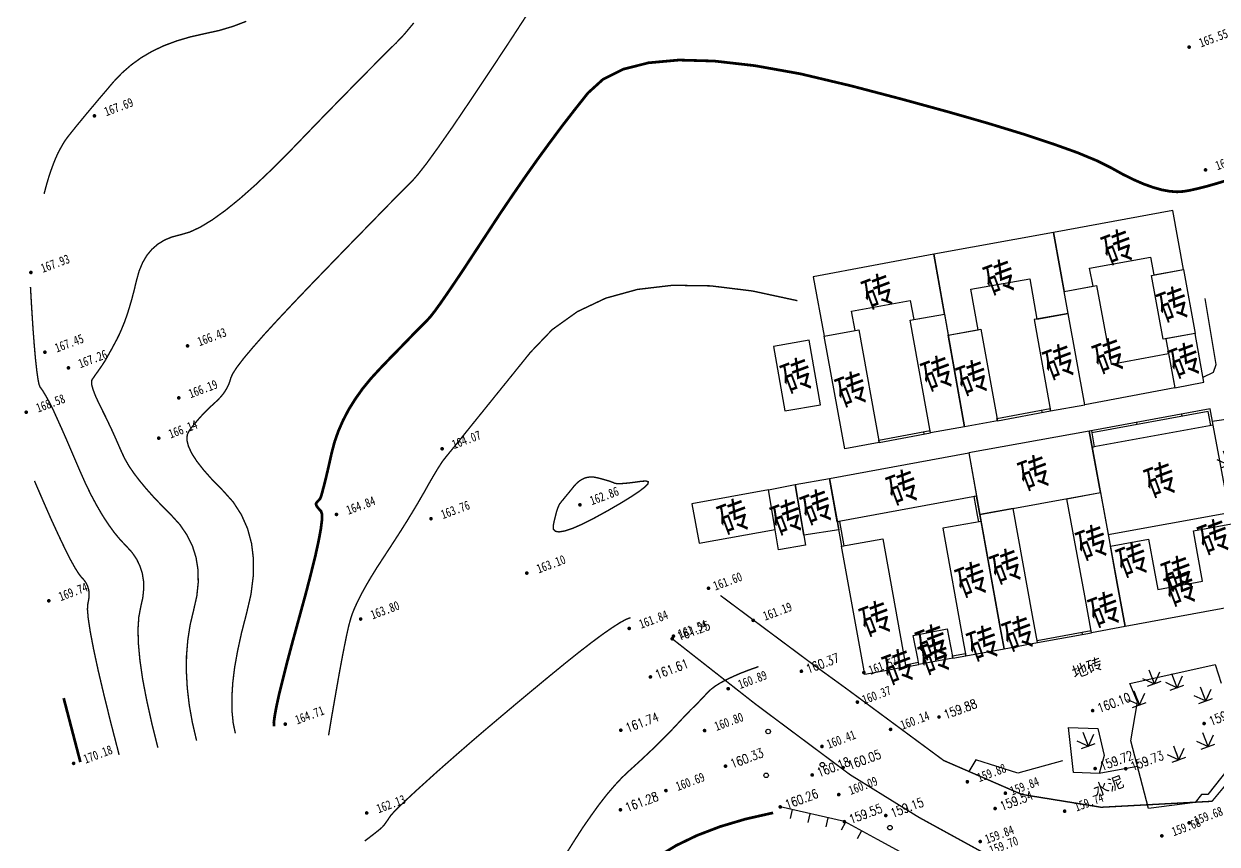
# Model space of a CAD drawing. Header units: millimetres. Extents: x -1471591 to 944464, y -468930 to 547002.
# Drawn here: x 34199 to 164850, y -95559 to -5760 of the extents above; entities that cross this region are included whole.
import ezdxf
from ezdxf.enums import TextEntityAlignment as Align

# ---------------------------------------------------------------- set-up
doc = ezdxf.new("R2010")
doc.units = ezdxf.units.MM
doc.header["$LTSCALE"] = 10
for name, color, linetype in [('DGX', 252, 'Continuous'), ('DLSS', 252, 'Continuous'), ('DMTZ', 252, 'Continuous'), ('GCD', 252, 'Continuous'), ('JMD', 252, 'Continuous'), ('ZBTZ', 252, 'Continuous')]:
    doc.layers.add(name, color=color, linetype=linetype)
doc.styles.get("Standard").update_dxf_attribs({"font": 'simplex.shx', "width": 0.8, "bigfont": 'hztxt.shx'})
doc.styles.add('宋体', font='', dxfattribs={"height": 1.25, "bigfont": 'hztxt.shx'})
doc.styles.add('细等线体', font='', dxfattribs={"width": 0.8, "height": 1.25})
doc.styles.get('宋体').set_extended_font_data('SimSun')
doc.styles.get('细等线体').set_extended_font_data('FZXiDengXian-Z06S')
doc.linetypes.add('1161', pattern='A,0,[149,AAA.SHX,S=0.15,R=0,X=0,Y=0],-1.6', length=1.6)

# ---------------------------------------------------------------- blocks, each defined once
blk = doc.blocks.new('gc170')
at = {"linetype": 'Continuous'}
blk.add_circle((0, 0), 0.5, dxfattribs=at)
blk = doc.blocks.new('gc124')
for p, q in [((0, 0), (0, 1.6)), ((-1, 1), (0, 0)), ((-0.8, 0), (0.8, 0)), ((0, 0), (1, 1))]:
    blk.add_line(p, q)
blk = doc.blocks.new('GC200')
at = {"layer": 'GCD', "const_width": 0.2, "flags": 128}
blk.add_lwpolyline([(-0.1, 0, 1), (0.1, 0, 1)], format="xyb", close=True, dxfattribs=at)
blk = doc.blocks.new('地形')
at = {"layer": 'DGX', "color": 252, "linetype": 'Continuous', "flags": 128}
for points, const_width in [([(-339.2, 87.59), (-343.21, 84.63), (-346.78, 82.03), (-349.91, 79.78), (-352.58, 77.88), (-354.81, 76.35), (-356.6, 75.16), (-357.94, 74.34), (-358.83, 73.86), (-359.63, 73.5), (-360.71, 73.01), (-362.05, 72.39), (-363.66, 71.63), (-365.55, 70.74), (-367.7, 69.73), (-370.12, 68.58), (-372.81, 67.3), (-375.48, 66.01), (-377.81, 64.86), (-379.82, 63.84), (-381.5, 62.94), (-382.85, 62.18), (-383.87, 61.54), (-384.57, 61.03), (-384.94, 60.65), (-385.16, 60.35), (-385.41, 60.06), (-385.7, 59.79), (-386.01, 59.54), (-386.35, 59.3), (-386.72, 59.09), (-387.13, 58.89), (-387.56, 58.71), (-388.01, 58.53), (-388.46, 58.34), (-388.92, 58.13), (-389.37, 57.91), (-389.83, 57.67), (-390.28, 57.42), (-390.74, 57.15), (-391.2, 56.87), (-391.58, 56.51), (-391.82, 55.98), (-391.9, 55.29), (-391.84, 54.43), (-391.62, 53.42), (-391.25, 52.25), (-390.74, 50.92), (-390.07, 49.42), (-389.45, 47.84), (-389.1, 46.22), (-389, 44.57), (-389.16, 42.89), (-389.57, 41.19), (-390.25, 39.45), (-391.18, 37.68), (-392.37, 35.89), (-393.61, 34.12), (-394.7, 32.43), (-395.65, 30.83), (-396.44, 29.31), (-397.08, 27.87), (-397.58, 26.51), (-397.92, 25.23), (-398.11, 24.04)], 0.15), ([(-352.55, 90.04), (-353.97, 89.23), (-355.12, 88.67), (-356.25, 88.17), (-357.58, 87.56), (-359.12, 86.85), (-360.87, 86.04), (-362.83, 85.12), (-365.01, 84.1), (-367.39, 82.97), (-369.98, 81.73), (-372.57, 80.54), (-374.94, 79.53), (-377.1, 78.7), (-379.04, 78.05), (-380.76, 77.58), (-382.27, 77.29), (-383.55, 77.19), (-384.62, 77.27), (-385.56, 77.37), (-386.45, 77.34), (-387.3, 77.17), (-388.1, 76.87), (-388.85, 76.44), (-389.55, 75.87), (-390.21, 75.17), (-390.82, 74.34), (-391.41, 73.47), (-391.98, 72.65), (-392.54, 71.9), (-393.08, 71.2), (-393.62, 70.55), (-394.15, 69.97), (-394.66, 69.44), (-395.16, 68.97), (-395.64, 68.55), (-396.08, 68.16), (-396.49, 67.82), (-396.85, 67.51), (-397.18, 67.24), (-397.47, 67.02), (-397.73, 66.83), (-397.95, 66.68), (-398.14, 66.55), (-398.32, 66.42), (-398.5, 66.31), (-398.66, 66.2), (-398.82, 66.09), (-398.96, 65.99), (-399.09, 65.9), (-399.22, 65.81), (-399.33, 65.69), (-399.41, 65.49), (-399.47, 65.22), (-399.5, 64.87), (-399.51, 64.45), (-399.5, 63.95), (-399.46, 63.38), (-399.4, 62.73), (-399.33, 62.05), (-399.26, 61.36), (-399.2, 60.66), (-399.14, 59.96), (-399.09, 59.26), (-399.05, 58.55), (-399.01, 57.84), (-398.97, 57.13), (-398.9, 56.37), (-398.76, 55.54), (-398.54, 54.63), (-398.24, 53.64), (-397.87, 52.57), (-397.43, 51.43), (-396.91, 50.21), (-396.32, 48.91), (-395.79, 47.58), (-395.46, 46.25), (-395.32, 44.91), (-395.39, 43.58), (-395.66, 42.25), (-396.13, 40.92), (-396.79, 39.6), (-397.66, 38.27), (-398.58, 36.9), (-399.4, 35.44), (-400.13, 33.89), (-400.76, 32.25), (-401.3, 30.52), (-401.75, 28.7), (-402.1, 26.79), (-402.36, 24.79)], 0.15), ([(-369.67, 96.63), (-371.22, 96.62), (-372.8, 96.73), (-374.41, 96.96), (-376.02, 97.18), (-377.56, 97.29), (-379.04, 97.29), (-380.47, 97.17), (-381.84, 96.93), (-383.15, 96.57), (-384.4, 96.1), (-385.6, 95.52), (-386.72, 94.89), (-387.77, 94.31), (-388.74, 93.76), (-389.63, 93.26), (-390.44, 92.79), (-391.17, 92.37), (-391.82, 91.98), (-392.39, 91.64), (-392.93, 91.28), (-393.47, 90.84), (-394.04, 90.34), (-394.61, 89.76), (-395.19, 89.1), (-395.79, 88.38), (-396.4, 87.57), (-397.02, 86.7)], 0.15), ([(-401.99, 77.68), (-402.71, 75.35), (-403.33, 73.3), (-403.84, 71.54), (-404.25, 70.06), (-404.55, 68.87), (-404.75, 67.97), (-404.85, 67.35), (-404.84, 67.02), (-404.78, 66.82), (-404.72, 66.59), (-404.67, 66.34), (-404.62, 66.07), (-404.57, 65.77), (-404.52, 65.44), (-404.47, 65.09), (-404.43, 64.72), (-404.38, 64.26), (-404.34, 63.65), (-404.29, 62.9), (-404.23, 62.01), (-404.17, 60.97), (-404.11, 59.78), (-404.05, 58.46), (-403.98, 56.98), (-403.89, 55.48), (-403.76, 54.07), (-403.58, 52.74), (-403.37, 51.5), (-403.11, 50.34), (-402.82, 49.28), (-402.48, 48.3), (-402.1, 47.41), (-401.76, 46.56), (-401.55, 45.71), (-401.47, 44.87), (-401.51, 44.02), (-401.68, 43.18), (-401.98, 42.33), (-402.4, 41.49), (-402.95, 40.65), (-403.54, 39.68), (-404.1, 38.44), (-404.61, 36.95), (-405.09, 35.19), (-405.53, 33.17), (-405.92, 30.89), (-406.28, 28.34), (-406.6, 25.54)], 0.15), ([(-410.85, 26.29), (-410.47, 29.9), (-410.1, 33.07), (-409.75, 35.82), (-409.41, 38.13), (-409.09, 40), (-408.79, 41.45), (-408.51, 42.45), (-408.24, 43.03), (-408.01, 43.39), (-407.83, 43.74), (-407.7, 44.1), (-407.63, 44.46), (-407.61, 44.82), (-407.64, 45.18), (-407.73, 45.54), (-407.88, 45.9), (-408.04, 46.4), (-408.2, 47.17), (-408.36, 48.23), (-408.5, 49.55), (-408.64, 51.16), (-408.78, 53.04), (-408.9, 55.19), (-409.02, 57.63)], 0.15), ([(-323.87, 46.84), (-328.11, 49.56), (-332.18, 51.68), (-336.09, 53.21), (-339.84, 54.13), (-343.43, 54.45), (-346.85, 54.16), (-350.12, 53.28), (-353.22, 51.79), (-356.06, 50.11), (-358.55, 48.64), (-360.68, 47.38), (-362.46, 46.33), (-363.89, 45.48), (-364.97, 44.85), (-365.69, 44.43), (-366.06, 44.21), (-366.28, 44.08), (-366.56, 43.89), (-366.89, 43.64), (-367.28, 43.35), (-367.73, 42.99), (-368.22, 42.59), (-368.78, 42.13), (-369.39, 41.61), (-370.06, 41.06), (-370.78, 40.47), (-371.55, 39.86), (-372.38, 39.21), (-373.27, 38.53), (-374.21, 37.83), (-375.21, 37.09), (-376.26, 36.32), (-377.29, 35.56), (-378.23, 34.83), (-379.09, 34.13), (-379.85, 33.48), (-380.53, 32.85), (-381.11, 32.27), (-381.61, 31.72), (-382.01, 31.2), (-382.43, 30.6), (-382.97, 29.77), (-383.62, 28.73), (-384.39, 27.47), (-385.27, 26), (-386.27, 24.3), (-387.39, 22.39), (-388.62, 20.26)], 0.15), ([(-353.15, 20.74), (-353.67, 20.74), (-354.43, 20.63), (-355.41, 20.42), (-356.63, 20.11), (-358.09, 19.69), (-359.77, 19.17), (-361.69, 18.54), (-363.84, 17.81), (-366.06, 17.04), (-368.18, 16.3), (-370.2, 15.58), (-372.13, 14.89), (-373.97, 14.22), (-375.71, 13.57), (-377.35, 12.95), (-378.9, 12.36), (-380.31, 11.8), (-381.57, 11.3), (-382.65, 10.86), (-383.57, 10.47), (-384.32, 10.14), (-384.91, 9.87), (-385.33, 9.65), (-385.58, 9.48), (-385.75, 9.35), (-385.91, 9.24), (-386.07, 9.13), (-386.22, 9.03), (-386.36, 8.94), (-386.49, 8.87), (-386.62, 8.8), (-386.74, 8.75), (-386.88, 8.7), (-387.06, 8.63), (-387.27, 8.56), (-387.53, 8.48), (-387.83, 8.38), (-388.17, 8.28), (-388.55, 8.16), (-388.97, 8.04)], 0.15), ([(-341.9, 10.81), (-342.99, 10.83), (-344, 10.82), (-344.91, 10.77), (-345.73, 10.7), (-346.46, 10.6), (-347.1, 10.47), (-347.65, 10.3), (-348.11, 10.11), (-348.5, 9.91), (-348.86, 9.74), (-349.18, 9.58), (-349.46, 9.44), (-349.7, 9.33), (-349.9, 9.23), (-350.07, 9.16), (-350.2, 9.11), (-350.33, 9.05), (-350.54, 8.96), (-350.8, 8.83), (-351.13, 8.68), (-351.51, 8.49), (-351.97, 8.27), (-352.48, 8.01), (-353.05, 7.73), (-353.68, 7.42), (-354.35, 7.11), (-355.06, 6.79), (-355.81, 6.46), (-356.6, 6.13), (-357.43, 5.78), (-358.3, 5.43), (-359.21, 5.07), (-360.18, 4.66), (-361.22, 4.14), (-362.34, 3.52), (-363.53, 2.79), (-364.79, 1.95), (-366.13, 1.02), (-367.54, -0.03), (-369.03, -1.17)], 0.15), ([(-346.01, -4.74), (-349.09, -4.32), (-351.98, -4.12), (-354.68, -4.14), (-357.2, -4.37), (-359.53, -4.82)], 0.3)]:
    blk.add_lwpolyline(points, dxfattribs=dict(at, const_width=const_width))
at = {"layer": 'DGX', "color": 252, "linetype": 'Continuous', "const_width": 0.3}
blk.add_lwpolyline([(-274.93, 42.68), (-276.23, 42.76), (-277.39, 42.85), (-278.41, 42.96), (-279.3, 43.08), (-280.06, 43.22), (-280.76, 43.43), (-281.49, 43.77), (-282.26, 44.23), (-283.05, 44.81), (-283.89, 45.52), (-284.75, 46.35), (-285.65, 47.31), (-286.58, 48.4), (-287.78, 49.69), (-289.47, 51.27), (-291.67, 53.13), (-294.36, 55.29), (-297.55, 57.74), (-301.24, 60.47), (-305.42, 63.49), (-310.11, 66.8), (-314.85, 69.98), (-319.22, 72.57), (-323.2, 74.6), (-326.79, 76.06), (-330.01, 76.94), (-332.85, 77.26), (-335.3, 77), (-337.38, 76.17), (-339.27, 75.03), (-341.18, 73.85), (-343.11, 72.61), (-345.07, 71.32), (-347.04, 69.98), (-349.03, 68.59), (-351.04, 67.16), (-353.07, 65.67), (-355.01, 64.25), (-356.73, 62.99), (-358.23, 61.91), (-359.52, 61), (-360.6, 60.25), (-361.46, 59.68), (-362.11, 59.28), (-362.54, 59.06), (-362.92, 58.88), (-363.44, 58.65), (-364.09, 58.35), (-364.87, 57.98), (-365.77, 57.55), (-366.81, 57.06), (-367.98, 56.51), (-369.27, 55.89), (-370.59, 55.22), (-371.83, 54.5), (-372.98, 53.72), (-374.05, 52.9), (-375.03, 52.02), (-375.93, 51.1), (-376.74, 50.13), (-377.47, 49.1), (-378.11, 48.12), (-378.68, 47.26), (-379.17, 46.53), (-379.59, 45.93), (-379.92, 45.46), (-380.18, 45.11), (-380.36, 44.9), (-380.46, 44.81), (-380.52, 44.79), (-380.58, 44.76), (-380.64, 44.73), (-380.7, 44.7), (-380.77, 44.67), (-380.83, 44.63), (-380.89, 44.6), (-380.95, 44.56), (-381.01, 44.51), (-381.04, 44.44), (-381.05, 44.34), (-381.04, 44.23), (-381.01, 44.09), (-380.96, 43.93), (-380.89, 43.75), (-380.8, 43.54), (-380.81, 43.2), (-381.04, 42.59), (-381.49, 41.73), (-382.17, 40.6), (-383.06, 39.22), (-384.18, 37.58), (-385.52, 35.67), (-387.08, 33.51), (-388.65, 31.34), (-390.01, 29.43), (-391.16, 27.77), (-392.12, 26.37), (-392.86, 25.22), (-393.4, 24.32), (-393.74, 23.68), (-393.87, 23.29)], dxfattribs=at)
at = {"layer": 'DGX', "color": 252, "linetype": 'Continuous', "const_width": 0.15, "flags": 128}
blk.add_lwpolyline([(-353.91, 36.38), (-353.54, 36.57), (-353.19, 36.7), (-352.84, 36.78), (-352.49, 36.81), (-352.15, 36.78), (-351.82, 36.69), (-351.49, 36.55), (-351.17, 36.35), (-350.87, 36.14), (-350.6, 35.94), (-350.36, 35.77), (-350.15, 35.61), (-349.98, 35.47), (-349.84, 35.35), (-349.73, 35.25), (-349.65, 35.17), (-349.55, 35.09), (-349.38, 35), (-349.13, 34.91), (-348.81, 34.8), (-348.42, 34.69), (-347.95, 34.57), (-347.41, 34.44), (-346.8, 34.31), (-346.3, 34.15), (-346.11, 33.99), (-346.22, 33.8), (-346.64, 33.59), (-347.37, 33.37), (-348.41, 33.12), (-349.75, 32.86), (-351.4, 32.58), (-353.07, 32.34), (-354.48, 32.18), (-355.63, 32.12), (-356.53, 32.15), (-357.17, 32.27), (-357.54, 32.48), (-357.66, 32.78), (-357.52, 33.17), (-357.26, 33.58), (-357.01, 33.95), (-356.79, 34.27), (-356.58, 34.55), (-356.38, 34.79), (-356.21, 34.97), (-356.05, 35.12), (-355.9, 35.21), (-355.76, 35.3), (-355.58, 35.4), (-355.37, 35.52), (-355.14, 35.66), (-354.87, 35.81), (-354.58, 35.98), (-354.26, 36.17)], close=True, dxfattribs=at)
at = {"layer": 'DGX', "color": 8, "linetype": 'Continuous', "const_width": 0.3, "elevation": 322.25, "flags": 128}
blk.add_lwpolyline([(-414.36, 34.24), (-415.1, 27.04)], dxfattribs=at)
at = {"layer": 'DLSS', "linetype": 'Continuous', "lineweight": 15, "const_width": 0.15, "elevation": 152.25, "flags": 128}
for points in [[(-333.96, 5.53), (-336.31, 9.07), (-343.07, 19.56)], [(-349.68, 16.98), (-343.63, 7.06), (-342.64, 5.52)], [(-342.64, 5.52), (-336.65, -3.79), (-331.23, -10.8), (-322.43, -21.01), (-311.55, -33.67), (-317.02, -47.41)], [(-291.09, -15.01), (-300.56, -20.4), (-312.15, -16.76), (-319.81, -12.39), (-326.51, -5.92), (-333.26, 4.46), (-333.96, 5.53)]]:
    blk.add_lwpolyline(points, dxfattribs=at)
at = {"layer": 'DLSS', "linetype": 'Continuous', "const_width": 0.075, "elevation": 152.25}
for points in [[(-333.96, 5.53), (-336.31, 9.07), (-343.07, 19.56)], [(-349.68, 16.98), (-343.63, 7.06), (-342.64, 5.52)], [(-342.64, 5.52), (-336.65, -3.79), (-331.23, -10.8), (-322.43, -21.01), (-311.55, -33.67), (-317.02, -47.41)], [(-291.09, -15.01), (-300.56, -20.4), (-312.15, -16.76), (-319.81, -12.39), (-326.51, -5.92), (-333.26, 4.46), (-333.96, 5.53)]]:
    blk.add_lwpolyline(points, dxfattribs=at)
at = {"layer": 'DMTZ', "linetype": 'Continuous', "elevation": 152.25, "flags": 128}
for points in [[(-336.33, -11.49), (-339.04, -8.38), (-345.05, -4.41)], [(-343.94, -5.14), (-344.49, -5.98)], [(-342.27, -6.25), (-342.82, -7.08)], [(-340.6, -7.35), (-341.15, -8.18)], [(-338.95, -8.48), (-339.71, -9.13)], [(-337.64, -9.98), (-338.4, -10.64)], [(-332.95, -17.77), (-332.92, -15.41), (-336.33, -11.49)]]:
    blk.add_lwpolyline(points, dxfattribs=at)
at = {"layer": 'JMD', "linetype": 'Continuous'}
for p, q in [((-320.91, 29.17, 152.25), (-320.87, 29.42, 152.25)), ((-315.99, 28.3, 152.25), (-315.95, 28.55, 152.25)), ((-315.3, 28.18, 152.25), (-315.25, 28.43, 152.25)), ((-307.97, 26.85, 152.25), (-307.93, 27.09, 152.25)), ((-303.05, 26.01, 152.25), (-303, 26.25, 152.25)), ((-302.14, 25.85, 152.25), (-302.1, 26.1, 152.25)), ((-328.27, 22.64, 152.25), (-328.02, 22.6, 152.25)), ((-298.69, 22.23, 152.25), (-298.73, 21.99, 152.25)), ((-298.69, 22.23, 152.25), (-298.73, 21.99, 152.25)), ((-293.77, 21.35, 152.25), (-293.81, 21.1, 152.25)), ((-293.77, 21.35, 152.25), (-293.81, 21.1, 152.25)), ((-328.76, 19.97, 152.25), (-328.51, 19.92, 152.25)), ((-313, 19.94, 152.25), (-313.25, 19.98, 152.25)), ((-299.28, 20.51, 152.25), (-299.03, 20.46, 152.25)), ((-288.85, 20.47, 152.25), (-288.89, 20.22, 152.25)), ((-288.85, 20.47, 152.25), (-288.89, 20.22, 152.25)), ((-313.51, 17.15, 152.25), (-313.76, 17.19, 152.25)), ((-286.01, 18.13, 152.25), (-286.25, 18.17, 152.25)), ((-326.8, 5.13, 152.25), (-326.76, 5.37, 152.25)), ((-325.37, 4.87, 152.25), (-325.33, 5.12, 152.25)), ((-321.65, 4.21, 152.25), (-321.6, 4.46, 152.25)), ((-320.22, 3.96, 152.25), (-320.18, 4.2, 152.25)), ((-312.36, 2.56, 152.25), (-312.32, 2.8, 152.25)), ((-307.44, 1.68, 152.25), (-307.39, 1.92, 152.25)), ((-307.44, 1.68, 152.25), (-307.39, 1.92, 152.25)), ((-306.44, 1.5, 152.25), (-306.4, 1.75, 152.25))]:
    blk.add_line(p, q, dxfattribs=at)
at = {"layer": 'JMD', "linetype": 'Continuous', "flags": 128}
for points, elevation in [([(-321.32, 48.69), (-322.49, 42.17), (-319.09, 41.57), (-318.72, 43.69), (-312.28, 42.54), (-312.65, 40.43), (-309.31, 39.83), (-308.11, 46.37), (-321.32, 48.69)], 152.25), ([(-308.11, 46.37), (-309.73, 37.53), (-306.46, 36.93), (-305.65, 41.35), (-299.21, 40.17), (-300.02, 35.77), (-296.59, 35.15), (-294.99, 44)], 152.25), ([(-294.99, 44), (-296.16, 37.54), (-293, 36.98), (-292.66, 38.95), (-285.99, 37.77), (-286.34, 35.8), (-283.09, 35.22), (-281.91, 41.69)], 152.25), ([(-329.38, 36.02), (-325.49, 35.29), (-324.19, 42.34), (-328.08, 43.06)], 317.03), ([(-320.91, 29.17), (-324.7, 29.84), (-322.49, 42.17), (-318.7, 41.5)], 320.15), ([(-313.05, 40.5), (-309.31, 39.83), (-311.56, 27.5), (-315.3, 28.18)], 152.25), ([(-307.97, 26.85), (-311.56, 27.5), (-309.73, 37.53), (-306.14, 36.87)], 315.07), ([(-298.4, 25.15), (-296.59, 35.15), (-296.16, 37.54), (-292.61, 36.91), (-294.13, 28.29), (-287.83, 27.18), (-288.52, 23.44)], 152.25), ([(-302.14, 25.85), (-298.4, 25.15), (-296.59, 35.15), (-300.33, 35.83)], 152.25), ([(-284.35, 28.22), (-287.83, 28.86), (-286.58, 35.84), (-283.09, 35.22)], 315.3), ([(-334.93, 24.23), (-334.1, 28.57), (-342.48, 30.05), (-343.26, 25.75)], 315.58), ([(-288.52, 23.44), (-285.33, 22.88), (-284.35, 28.22), (-287.53, 28.8)], 315.3), ([(-334.1, 28.57), (-331.14, 28.06), (-332.41, 21.47), (-335.35, 22.03)], 152.25), ([(-331.14, 28.06), (-327.41, 27.38), (-328.43, 21.75), (-332.2, 22.54)], 314.99), ([(-328.27, 22.64), (-327.41, 27.38), (-312.15, 24.65), (-313, 19.94)], 314.99), ([(-300.15, 15.54), (-298.96, 22.28), (-312.15, 24.65), (-313.37, 17.91)], 314.99), ([(-287.69, 8.55), (-286.01, 18.13), (-299.28, 20.51), (-300.97, 10.93)], 313.78)]:
    blk.add_lwpolyline(points, close=True, dxfattribs=dict(at, elevation=elevation))
for points, elevation in [([(-320.91, 29.17), (-315.3, 28.18)], 152.25), ([(-320.87, 29.42), (-315.25, 28.43)], 152.25), ([(-307.97, 26.85), (-302.14, 25.85)], 315.07), ([(-307.93, 27.09), (-302.1, 26.1)], 315.07), ([(-328.27, 22.64), (-328.76, 19.97)], 316.95), ([(-328.02, 22.6), (-328.51, 19.92)], 316.95), ([(-286.01, 18.13), (-285.7, 19.9), (-298.96, 22.28), (-299.28, 20.51)], 152.25), ([(-286.25, 18.17), (-285.99, 19.7), (-298.76, 21.99), (-299.03, 20.46)], 152.25), ([(-329.06, 5.53), (-331.3, 5.93), (-328.76, 19.97), (-324.25, 19.15), (-326.73, 5.53)], 316.95), ([(-313.76, 17.19), (-313.62, 17.95), (-313.25, 19.98)], 152.25), ([(-313.51, 17.15), (-313.37, 17.91), (-313, 19.94)], 152.25), ([(-315.61, 5.54), (-313.51, 17.15), (-317.69, 17.92), (-319.93, 5.54)], 314.21), ([(-311.82, 5.55), (-309.7, 17.25), (-313.37, 17.91), (-315.61, 5.54)], 152.25), ([(-305.73, 5.55), (-303.85, 16.2), (-300.15, 15.54), (-301.92, 5.56)], 152.25), ([(-301.92, 5.56), (-301.19, 9.65), (-297.01, 8.91), (-297.61, 5.56)], 152.25), ([(-325.26, 5.53), (-324.84, 8.08), (-321.1, 7.45), (-321.42, 5.54)], 152.25), ([(-292.54, 5.57), (-292.1, 8.04), (-287.91, 7.3), (-288.22, 5.57)], 152.25), ([(-326.73, 5.53), (-326.8, 5.13), (-329.06, 5.53)], 316.95), ([(-326.76, 5.37), (-325.33, 5.12)], 316.95), ([(-321.42, 5.54), (-321.65, 4.21), (-325.37, 4.87), (-325.26, 5.53)], 152.25), ([(-319.93, 5.54), (-320.22, 3.96), (-316.03, 3.21), (-315.61, 5.54)], 314.21), ([(-315.61, 5.54), (-316.03, 3.21), (-312.36, 2.56), (-311.82, 5.55)], 152.25), ([(-301.92, 5.56), (-302.75, 0.84), (-306.44, 1.5), (-305.73, 5.55)], 152.25), ([(-288.22, 5.57), (-289.47, -1.52), (-302.75, 0.84), (-301.92, 5.56)], 152.25), ([(-297.61, 5.56), (-297.99, 3.4), (-293.08, 2.52), (-292.54, 5.57)], 152.25), ([(-326.8, 5.13), (-325.37, 4.87)], 316.95), ([(-321.65, 4.21), (-320.22, 3.96)], 152.25), ([(-321.6, 4.46), (-320.18, 4.2)], 152.25), ([(-312.32, 2.8), (-306.4, 1.75)], 152.25), ([(-312.36, 2.56), (-306.44, 1.5)], 152.25)]:
    blk.add_lwpolyline(points, dxfattribs=dict(at, elevation=elevation))
at = {"layer": 'ZBTZ', "linetype": '1161', "elevation": 152.25}
for points in [[(-285.19, 23.42), (-283.93, 23.55), (-283.38, 24.23), (-281.96, 31.42)], [(-285.18, 9.79), (-283.73, 18.06), (-285.98, 18.55)], [(-304.4, -7.34), (-304.46, -5.17), (-295, -6.5), (-295.1, -8.63)], [(-290.77, -13.51), (-300.72, -19.53), (-301.39, -19.31), (-302.33, -19.87), (-307.36, -18.69), (-306.57, -11.1), (-304.4, -7.34), (-304.25, -7.36)], [(-304.25, -7.36), (-304.4, -7.34)]]:
    blk.add_lwpolyline(points, dxfattribs=at)
at = {"layer": 'ZBTZ', "linetype": '1161', "elevation": 152.25, "flags": 128}
for points in [[(-314.33, -10.53), (-319.41, -10.07), (-323.2, -7.09), (-323.51, -7.37), (-324.35, -8.01)], [(-306.87, -13.98), (-311.08, -13.23)]]:
    blk.add_lwpolyline(points, dxfattribs=at)
blk.add_lwpolyline([(-309.46, -8.56), (-309.86, -11.56), (-311.08, -13.23), (-313.67, -12.12), (-312.44, -7.33)], close=True, dxfattribs=at)
at = {"layer": 'GCD', "linetype": 'Continuous'}
ref = blk.add_blockref('GC200', (-388.87, 92.76, 319.94), dxfattribs=at)
ref.add_attrib('height', '167.69', dxfattribs={"linetype": 'Continuous', "height": 1, "style": '宋体', "width": 0.8}).set_placement((-387.67, 92.76, 319.94), align=Align.MIDDLE_LEFT)
ref = blk.add_blockref('GC200', (-401.39, 79.14, 320.18), dxfattribs=at)
ref.add_attrib('height', '167.93', dxfattribs={"linetype": 'Continuous', "height": 1, "style": '宋体', "width": 0.8}).set_placement((-400.19, 79.14, 320.18), align=Align.MIDDLE_LEFT)
ref = blk.add_blockref('GC200', (-403.01, 70.43, 319.7), dxfattribs=at)
ref.add_attrib('height', '167.45', dxfattribs={"linetype": 'Continuous', "height": 1, "style": '宋体', "width": 0.8}).set_placement((-401.81, 70.43, 319.7), align=Align.MIDDLE_LEFT)
ref = blk.add_blockref('GC200', (-401.2, 67.92, 319.51), dxfattribs=at)
ref.add_attrib('height', '167.26', dxfattribs={"linetype": 'Continuous', "height": 1, "style": '宋体', "width": 0.8}).set_placement((-400, 67.92, 319.51), align=Align.MIDDLE_LEFT)
ref = blk.add_blockref('GC200', (-407.23, 64.99, 320.83), dxfattribs=at)
ref.add_attrib('height', '168.58', dxfattribs={"linetype": 'Continuous', "height": 1, "style": '宋体', "width": 0.8}).set_placement((-406.03, 64.99, 320.83), align=Align.MIDDLE_LEFT)
ref = blk.add_blockref('GC200', (-388.14, 65.6, 318.68), dxfattribs=at)
ref.add_attrib('height', '166.43', dxfattribs={"linetype": 'Continuous', "height": 1, "style": '宋体', "width": 0.8}).set_placement((-386.94, 65.6, 318.68), align=Align.MIDDLE_LEFT)
ref = blk.add_blockref('GC200', (-391.04, 60.61, 318.44), dxfattribs=at)
ref.add_attrib('height', '166.19', dxfattribs={"linetype": 'Continuous', "height": 1, "style": '宋体', "width": 0.8}).set_placement((-389.84, 60.61, 318.44), align=Align.MIDDLE_LEFT)
ref = blk.add_blockref('GC200', (-394.64, 57.25, 318.38), dxfattribs=at)
ref.add_attrib('height', '166.14', dxfattribs={"linetype": 'Continuous', "height": 1, "style": '宋体', "width": 0.8}).set_placement((-393.44, 57.25, 318.38), align=Align.MIDDLE_LEFT)
ref = blk.add_blockref('GC200', (-273.97, 57.81, 317.8), dxfattribs=at)
ref.add_attrib('height', '165.55', dxfattribs={"linetype": 'Continuous', "height": 1, "style": '宋体', "width": 0.8}).set_placement((-272.77, 57.81, 317.8), align=Align.MIDDLE_LEFT)
ref = blk.add_blockref('GC200', (-365.98, 45.29, 316.32), dxfattribs=at)
ref.add_attrib('height', '164.07', dxfattribs={"linetype": 'Continuous', "height": 1, "style": '宋体', "width": 0.8}).set_placement((-364.78, 45.29, 316.32), align=Align.MIDDLE_LEFT)
ref = blk.add_blockref('GC200', (-412.15, 44.79, 321.99), dxfattribs=at)
ref.add_attrib('height', '169.74', dxfattribs={"linetype": 'Continuous', "height": 1, "style": '宋体', "width": 0.8}).set_placement((-410.95, 44.79, 321.99), align=Align.MIDDLE_LEFT)
ref = blk.add_blockref('GC200', (-277, 44.59, 317.42), dxfattribs=at)
ref.add_attrib('height', '165.17', dxfattribs={"linetype": 'Continuous', "height": 1, "style": '宋体', "width": 0.8}).set_placement((-275.8, 44.59, 317.42), align=Align.MIDDLE_LEFT)
ref = blk.add_blockref('GC200', (-379.34, 42.61, 317.09), dxfattribs=at)
ref.add_attrib('height', '164.84', dxfattribs={"linetype": 'Continuous', "height": 1, "style": '宋体', "width": 0.8}).set_placement((-378.14, 42.61, 317.09), align=Align.MIDDLE_LEFT)
ref = blk.add_blockref('GC200', (-369.81, 38.54, 316.01), dxfattribs=at)
ref.add_attrib('height', '163.76', dxfattribs={"linetype": 'Continuous', "height": 1, "style": '宋体', "width": 0.8}).set_placement((-368.61, 38.54, 316.01), align=Align.MIDDLE_LEFT)
ref = blk.add_blockref('GC200', (-354, 34.25, 315.11), dxfattribs=at)
ref.add_attrib('height', '162.86', dxfattribs={"linetype": 'Continuous', "height": 1, "style": '宋体', "width": 0.8}).set_placement((-352.8, 34.25, 315.11), align=Align.MIDDLE_LEFT)
ref = blk.add_blockref('GC200', (-380.87, 30.95, 316.05), dxfattribs=at)
ref.add_attrib('height', '163.80', dxfattribs={"linetype": 'Continuous', "height": 1, "style": '宋体', "width": 0.8}).set_placement((-379.67, 30.95, 316.05), align=Align.MIDDLE_LEFT)
ref = blk.add_blockref('GC200', (-362.07, 29.29, 315.35), dxfattribs=at)
ref.add_attrib('height', '163.10', dxfattribs={"linetype": 'Continuous', "height": 1, "style": '宋体', "width": 0.8}).set_placement((-360.87, 29.29, 315.35), align=Align.MIDDLE_LEFT)
ref = blk.add_blockref('GC200', (-415.84, 27.17, 322.43), dxfattribs=at)
ref.add_attrib('height', '170.18', dxfattribs={"linetype": 'Continuous', "height": 1, "style": '宋体', "width": 0.8}).set_placement((-414.64, 27.17, 322.43), align=Align.MIDDLE_LEFT)
ref = blk.add_blockref('GC200', (-392.63, 23.07, 316.96), dxfattribs=at)
ref.add_attrib('height', '164.71', dxfattribs={"linetype": 'Continuous', "height": 1, "style": '宋体', "width": 0.8}).set_placement((-391.43, 23.07, 316.96), align=Align.MIDDLE_LEFT)
ref = blk.add_blockref('GC200', (-344.02, 20.76, 313.85), dxfattribs=at)
ref.add_attrib('height', '161.60', dxfattribs={"linetype": 'Continuous', "height": 1, "style": '宋体', "width": 0.8}).set_placement((-343.42, 20.76, 313.85), align=Align.MIDDLE_LEFT)
ref = blk.add_blockref('GC200', (-353.69, 19.69, 314.08), dxfattribs=at)
ref.add_attrib('height', '161.84', dxfattribs={"linetype": 'Continuous', "height": 1, "style": '宋体', "width": 0.8}).set_placement((-352.49, 19.69, 314.08), align=Align.MIDDLE_LEFT)
at = {"layer": 'GCD'}
ref = blk.add_blockref('GC200', (-349.68, 16.98, 313.5), dxfattribs=at)
ref.add_attrib('height', '161.25', dxfattribs={"height": 1, "width": 0.8}).set_placement((-349.08, 16.98, 313.5), align=Align.MIDDLE_LEFT)
at = {"layer": 'GCD', "linetype": 'Continuous'}
ref = blk.add_blockref('GC200', (-349.45, 17.2, 313.79), dxfattribs=at)
ref.add_attrib('height', '161.54', dxfattribs={"linetype": 'Continuous', "height": 1, "style": '宋体', "width": 0.8}).set_placement((-348.85, 17.2, 313.79), align=Align.MIDDLE_LEFT)
ref = blk.add_blockref('GC200', (-340.67, 15.76, 313.44), dxfattribs=at)
ref.add_attrib('height', '161.19', dxfattribs={"linetype": 'Continuous', "height": 1, "style": '宋体', "width": 0.8}).set_placement((-339.47, 15.76, 313.44), align=Align.MIDDLE_LEFT)
at = {"layer": 'GCD'}
ref = blk.add_blockref('GC200', (-353.38, 13.9, 313.86), dxfattribs=at)
ref.add_attrib('height', '161.61', dxfattribs={"height": 1, "width": 0.8}).set_placement((-352.78, 13.9, 313.86), align=Align.MIDDLE_LEFT)
at = {"layer": 'GCD', "linetype": 'Continuous'}
ref = blk.add_blockref('GC200', (-387.69, 10.84, 314.38), dxfattribs=at)
ref.add_attrib('height', '162.13', dxfattribs={"linetype": 'Continuous', "height": 1, "style": '宋体', "width": 0.8}).set_placement((-386.49, 10.84, 314.38), align=Align.MIDDLE_LEFT)
at = {"layer": 'GCD'}
ref = blk.add_blockref('GC200', (-358.46, 9.57, 313.99), dxfattribs=at)
ref.add_attrib('height', '161.74', dxfattribs={"height": 1, "width": 0.8}).set_placement((-357.86, 9.57, 313.99), align=Align.MIDDLE_LEFT)
at = {"layer": 'GCD', "linetype": 'Continuous'}
ref = blk.add_blockref('GC200', (-345.85, 9.71, 313.14), dxfattribs=at)
ref.add_attrib('height', '160.89', dxfattribs={"linetype": 'Continuous', "height": 1, "style": '宋体', "width": 0.8}).set_placement((-344.65, 9.71, 313.14), align=Align.MIDDLE_LEFT)
at = {"layer": 'GCD'}
ref = blk.add_blockref('GC200', (-337.68, 8.69, 312.62), dxfattribs=at)
ref.add_attrib('height', '160.37', dxfattribs={"height": 1, "width": 0.8}).set_placement((-337.08, 8.69, 312.62), align=Align.MIDDLE_LEFT)
at = {"layer": 'GCD', "linetype": 'Continuous'}
ref = blk.add_blockref('GC200', (-349.88, 6.32, 313.05), dxfattribs=at)
ref.add_attrib('height', '160.80', dxfattribs={"linetype": 'Continuous', "height": 1, "style": '宋体', "width": 0.8}).set_placement((-348.68, 6.32, 313.05), align=Align.MIDDLE_LEFT)
ref = blk.add_blockref('GC200', (-331.32, 6.16, 313.82), dxfattribs=at)
ref.add_attrib('height', '161.57', dxfattribs={"linetype": 'Continuous', "height": 1, "style": '宋体', "width": 0.8}).set_placement((-330.72, 6.16, 313.82), align=Align.MIDDLE_LEFT)
ref = blk.add_blockref('GC200', (-333.12, 3.38, 312.62), dxfattribs=at)
ref.add_attrib('height', '160.37', dxfattribs={"linetype": 'Continuous', "height": 1, "style": '宋体', "width": 0.8}).set_placement((-332.52, 3.38, 312.62), align=Align.MIDDLE_LEFT)
at = {"layer": 'GCD'}
ref = blk.add_blockref('GC200', (-361.55, 1.43, 313.52), dxfattribs=at)
ref.add_attrib('height', '161.28', dxfattribs={"height": 1, "width": 0.8}).set_placement((-360.95, 1.43, 313.52), align=Align.MIDDLE_LEFT)
at = {"layer": 'GCD', "linetype": 'Continuous'}
ref = blk.add_blockref('GC200', (-356.15, 1.65, 312.94), dxfattribs=at)
ref.add_attrib('height', '160.69', dxfattribs={"linetype": 'Continuous', "height": 1, "style": '宋体', "width": 0.8}).set_placement((-354.95, 1.65, 312.94), align=Align.MIDDLE_LEFT)
at = {"layer": 'GCD'}
ref = blk.add_blockref('GC200', (-349.1, 1.87, 312.57), dxfattribs=at)
ref.add_attrib('height', '160.33', dxfattribs={"height": 1, "width": 0.8}).set_placement((-348.5, 1.87, 312.57), align=Align.MIDDLE_LEFT)
at = {"layer": 'GCD', "linetype": 'Continuous'}
ref = blk.add_blockref('GC200', (-338.45, 0.19, 312.66), dxfattribs=at)
ref.add_attrib('height', '160.41', dxfattribs={"linetype": 'Continuous', "height": 1, "style": '宋体', "width": 0.8}).set_placement((-337.85, 0.19, 312.66), align=Align.MIDDLE_LEFT)
ref = blk.add_blockref('GC200', (-330.76, -0.69, 312.39), dxfattribs=at)
ref.add_attrib('height', '160.14', dxfattribs={"linetype": 'Continuous', "height": 1, "style": '宋体', "width": 0.8}).set_placement((-329.56, -0.69, 312.39), align=Align.MIDDLE_LEFT)
at = {"layer": 'GCD'}
ref = blk.add_blockref('GC200', (-325.32, -1.28, 312.13), dxfattribs=at)
ref.add_attrib('height', '159.88', dxfattribs={"height": 1, "width": 0.8}).set_placement((-324.72, -1.28, 312.13), align=Align.MIDDLE_LEFT)
ref = blk.add_blockref('GC200', (-340.55, -2.36, 312.43), dxfattribs=at)
ref.add_attrib('height', '160.18', dxfattribs={"height": 1, "width": 0.8}).set_placement((-339.95, -2.36, 312.43), align=Align.MIDDLE_LEFT)
ref = blk.add_blockref('GC200', (-337.1, -2.79, 312.3), dxfattribs=at)
ref.add_attrib('height', '160.05', dxfattribs={"height": 1, "width": 0.8}).set_placement((-336.5, -2.79, 312.3), align=Align.MIDDLE_LEFT)
ref = blk.add_blockref('GC200', (-345.05, -4.41, 312.51), dxfattribs=at)
ref.add_attrib('height', '160.26', dxfattribs={"height": 1, "width": 0.8}).set_placement((-344.45, -4.41, 312.51), align=Align.MIDDLE_LEFT)
at = {"layer": 'GCD', "linetype": 'Continuous'}
ref = blk.add_blockref('GC200', (-338.58, -5.39, 312.34), dxfattribs=at)
ref.add_attrib('height', '160.09', dxfattribs={"linetype": 'Continuous', "height": 1, "style": '宋体', "width": 0.8}).set_placement((-337.38, -5.39, 312.34), align=Align.MIDDLE_LEFT)
at = {"layer": 'GCD'}
ref = blk.add_blockref('GC200', (-309.32, -6.52, 312.35), dxfattribs=at)
ref.add_attrib('height', '160.10', dxfattribs={"height": 1, "width": 0.8}).set_placement((-308.72, -6.52, 312.35), align=Align.MIDDLE_LEFT)
ref = blk.add_blockref('GC200', (-339.04, -8.38, 311.8), dxfattribs=at)
ref.add_attrib('height', '159.55', dxfattribs={"height": 1, "width": 0.8}).set_placement((-338.44, -8.38, 311.8), align=Align.MIDDLE_LEFT)
ref = blk.add_blockref('GC200', (-334.56, -9.34, 311.4), dxfattribs=at)
ref.add_attrib('height', '159.15', dxfattribs={"height": 1, "width": 0.8}).set_placement((-333.96, -9.34, 311.4), align=Align.MIDDLE_LEFT)
at = {"layer": 'GCD', "linetype": 'Continuous'}
ref = blk.add_blockref('GC200', (-324.9, -9.01, 312.12), dxfattribs=at)
ref.add_attrib('height', '159.88', dxfattribs={"linetype": 'Continuous', "height": 1, "style": '宋体', "width": 0.8}).set_placement((-323.7, -9.01, 312.12), align=Align.MIDDLE_LEFT)
ref = blk.add_blockref('GC200', (-321.44, -11.64, 312.09), dxfattribs=at)
ref.add_attrib('height', '159.84', dxfattribs={"linetype": 'Continuous', "height": 1, "style": '宋体', "width": 0.8}).set_placement((-320.84, -11.64, 312.09), align=Align.MIDDLE_LEFT)
at = {"layer": 'GCD'}
ref = blk.add_blockref('GC200', (-298.39, -12.12, 311.85), dxfattribs=at)
ref.add_attrib('height', '159.60', dxfattribs={"height": 1, "width": 0.8}).set_placement((-297.79, -12.12, 311.85), align=Align.MIDDLE_LEFT)
ref = blk.add_blockref('GC200', (-323.08, -12.82, 311.79), dxfattribs=at)
ref.add_attrib('height', '159.54', dxfattribs={"height": 1, "width": 0.8}).set_placement((-322.48, -12.82, 311.79), align=Align.MIDDLE_LEFT)
ref = blk.add_blockref('GC200', (-311.29, -12.56, 311.97), dxfattribs=at)
ref.add_attrib('height', '159.72', dxfattribs={"height": 1, "width": 0.8}).set_placement((-310.69, -12.56, 311.97), align=Align.MIDDLE_LEFT)
ref = blk.add_blockref('GC200', (-308.16, -13.75, 311.98), dxfattribs=at)
ref.add_attrib('height', '159.73', dxfattribs={"height": 1, "width": 0.8}).set_placement((-307.56, -13.75, 311.98), align=Align.MIDDLE_LEFT)
at = {"layer": 'GCD', "linetype": 'Continuous'}
ref = blk.add_blockref('GC200', (-325.87, -15.63, 312.09), dxfattribs=at)
ref.add_attrib('height', '159.84', dxfattribs={"linetype": 'Continuous', "height": 1, "style": '宋体', "width": 0.8}).set_placement((-325.27, -15.63, 312.09), align=Align.MIDDLE_LEFT)
ref = blk.add_blockref('GC200', (-316.05, -15.76, 311.99), dxfattribs=at)
ref.add_attrib('height', '159.74', dxfattribs={"linetype": 'Continuous', "height": 1, "style": '宋体', "width": 0.8}).set_placement((-314.85, -15.76, 311.99), align=Align.MIDDLE_LEFT)
ref = blk.add_blockref('GC200', (-326.45, -16.92, 311.95), dxfattribs=at)
ref.add_attrib('height', '159.70', dxfattribs={"linetype": 'Continuous', "height": 1, "style": '宋体', "width": 0.8}).set_placement((-325.25, -16.92, 311.95), align=Align.MIDDLE_LEFT)
ref = blk.add_blockref('GC200', (-307.03, -22.02, 311.93), dxfattribs=at)
ref.add_attrib('height', '159.68', dxfattribs={"linetype": 'Continuous', "height": 1, "style": '宋体', "width": 0.8}).set_placement((-305.83, -22.02, 311.93), align=Align.MIDDLE_LEFT)
ref = blk.add_blockref('GC200', (-303.73, -21.73, 311.93), dxfattribs=at)
ref.add_attrib('height', '159.68', dxfattribs={"linetype": 'Continuous', "height": 1, "style": '宋体', "width": 0.8}).set_placement((-303.13, -21.73, 311.93), align=Align.MIDDLE_LEFT)
at = {"layer": 'ZBTZ', "color": 3, "linetype": 'Continuous'}
for p in [(-285.95, 13.45, 152.25), (-301.96, -6.13, 152.25), (-304.31, -7.73, 152.25), (-299.78, -7.41, 152.25), (-311.11, -9.99, 152.25), (-297.36, -9.87, 152.25), (-298.86, -14.64, 152.25), (-302.36, -14.87, 152.25)]:
    blk.add_blockref('gc124', p, dxfattribs=at)
at = {"layer": 'ZBTZ', "linetype": 'Continuous', "xscale": 0.5, "yscale": 0.5}
for name, p in [('gc170', (-343.4, 3.79, 152.25)), ('gc170', (-339.11, -1.69, 152.25)), ('gc124', (-301.96, -6.13, 152.25)), ('gc124', (-297.36, -9.87, 152.25)), ('gc124', (-311.11, -9.99, 152.25)), ('gc170', (-334.6, -10.74, 152.25)), ('gc124', (-302.36, -14.87, 152.25))]:
    blk.add_blockref(name, p, dxfattribs=at)
at = {"layer": 'ZBTZ', "linetype": 'Continuous', "xscale": 0.5, "yscale": 0.5, "zscale": 0.5}
blk.add_blockref('gc170', (-345.28, -0.63, 152.25), dxfattribs=at)
at = {"layer": 'DLSS', "linetype": 'Continuous', "style": '宋体'}
for s, p in [('地砖', (-308.24, -1.92, 152.25)), ('水泥', (-310.61, -14.84, 152.25))]:
    blk.add_text(s, height=1.25, dxfattribs=at).set_placement(p, align=Align.MIDDLE)
at = {"layer": 'JMD', "linetype": 'Continuous', "style": '细等线体', "width": 0.8}
for p in [(-315.23, 44.68, 152.25), (-302.2, 41.47, 152.25), (-288.95, 40.03, 152.25), (-326.78, 39.18, 317.03), (-321.7, 35.67, 320.15), (-312.3, 34, 152.25), (-308.85, 32.19, 315.07), (-285.46, 32.04, 315.3), (-299.36, 30.5, 152.25), (-294.04, 29.22, 152.25), (-338.68, 27.15, 315.58), (-286.43, 25.83, 315.3), (-333.25, 25.03, 152.25), (-329.79, 24.92, 314.99), (-320.22, 23.65, 314.99), (-306.16, 20.09, 314.99), (-293.49, 14.53, 313.78), (-328.02, 11.22, 316.95), (-316.69, 11.54, 314.21), (-312.63, 11.56, 152.25), (-302.91, 10.71, 152.25), (-299.43, 7.42, 152.25), (-323.16, 6.65, 152.25), (-290.19, 6.62, 152.25), (-327.53, 5.4, 316.95), (-323.43, 5.04, 152.25), (-317.95, 4.56, 314.21), (-313.95, 4.21, 152.25), (-304.21, 3.36, 152.25), (-295.31, 4.26, 152.25), (-295.59, 2.61, 152.25)]:
    blk.add_text('砖', height=3, dxfattribs=at).set_placement(p, align=Align.MIDDLE)

msp = doc.modelspace()

# ---------------------------------------------------------------- block references
at = {"xscale": 1000, "yscale": 1000, "zscale": 1000, "rotation": 20.51376453450802}
msp.add_blockref('地形', (438640.4, 33561.1, -152250), dxfattribs=at)

doc.saveas('drawing.dxf')
